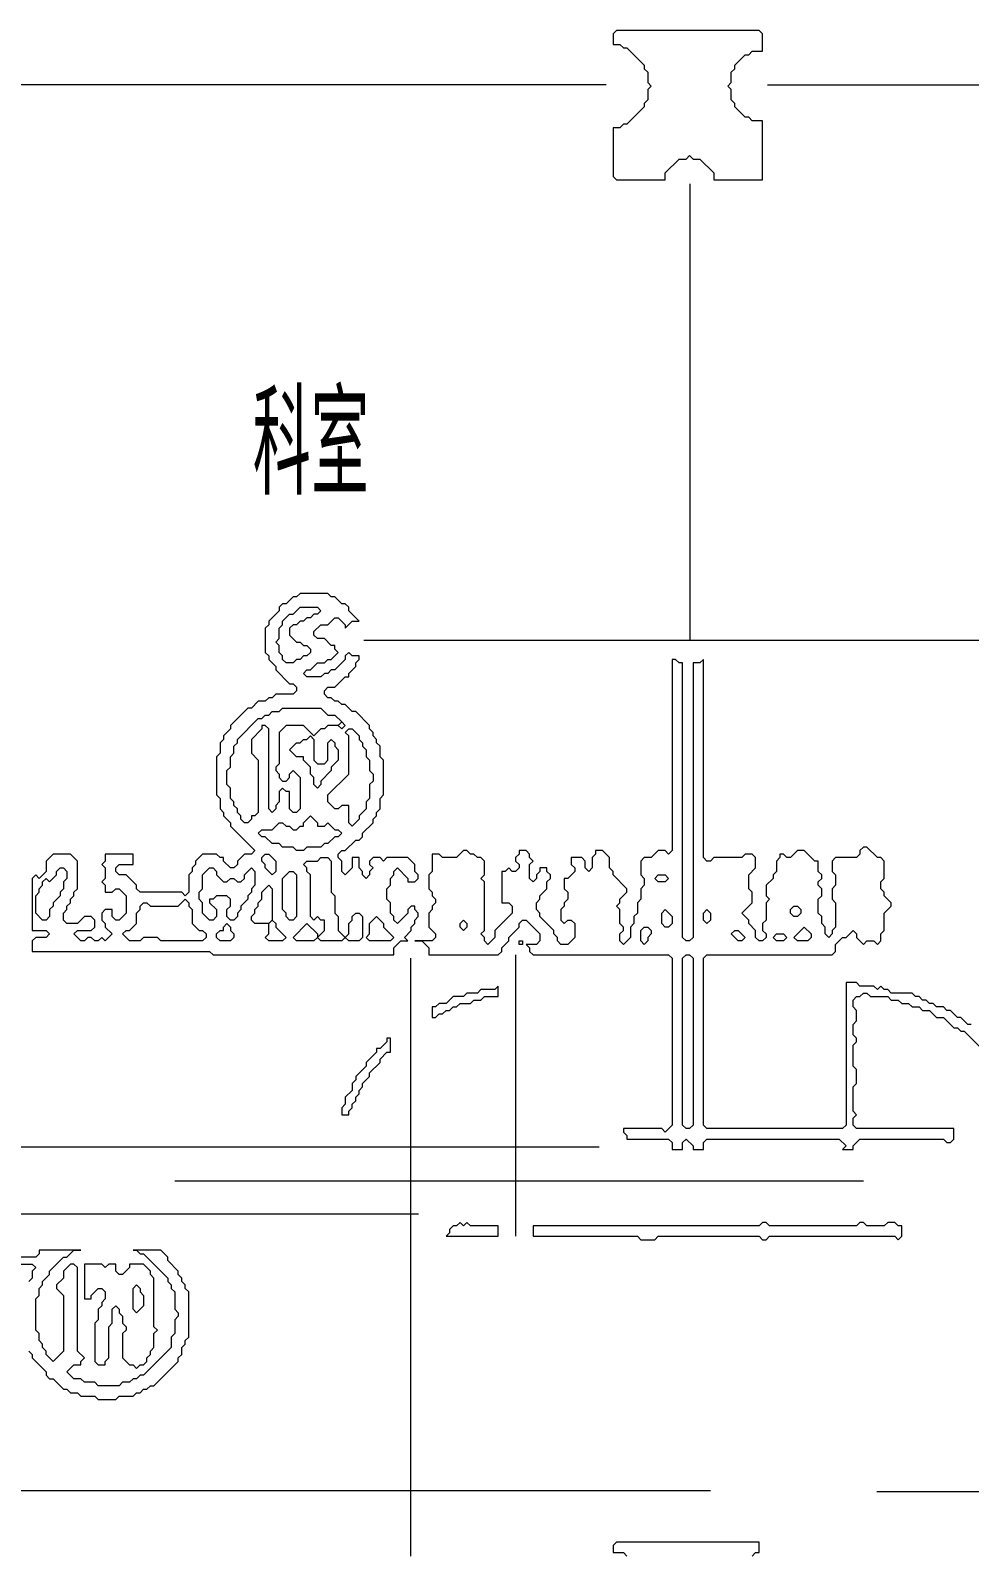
# Model space of a CAD drawing. Header units: millimetres. Extents: x 4 to 412, y 3 to 290.
# Drawn here: x 171.86 to 195.51, y 186.45 to 224.8 of the extents above; entities that cross this region are included whole.
import ezdxf

# ---------------------------------------------------------------- set-up
doc = ezdxf.new("R2010")
doc.units = ezdxf.units.MM
for name, color, linetype, lineweight in [('OCR_TEXT', 6, 'CONTINUOUS', 0), ('TRACE_CURVE', 6, 'CONTINUOUS', 0), ('TRACE_STRAIGHT', 5, 'CONTINUOUS', 0), ('TRACE_TEXT_SYMBOL', 6, 'CONTINUOUS', 0)]:
    doc.layers.add(name, color=color, linetype=linetype, lineweight=lineweight)
doc.styles.add('wqy-unicode', font='wqy-unicode')

msp = doc.modelspace()

# ---------------------------------------------------------------- linework, layer by layer
at = {"layer": 'TRACE_CURVE', "color": 6}
for points in [[(188.022, 208.952), (188.022, 204.136), (187.934, 204.048), (187.847, 204.136), (187.672, 204.136), (187.497, 203.961), (187.321, 203.961), (187.234, 203.873), (187.234, 203.523), (187.321, 203.435), (187.321, 203.26), (187.234, 203.172), (187.234, 202.91), (187.146, 202.822), (187.146, 202.559), (187.059, 202.472), (187.059, 202.297), (186.971, 202.209), (186.971, 201.946), (186.796, 201.771), (186.708, 201.859), (186.708, 202.034), (186.796, 202.122), (186.796, 202.209), (186.708, 202.297), (186.708, 202.647), (186.621, 202.735), (186.708, 202.822), (186.708, 202.91), (186.884, 203.085), (186.884, 203.172), (186.533, 203.523), (186.533, 203.61), (186.446, 203.698), (186.446, 203.961), (186.271, 204.136), (186.095, 204.136), (186.095, 204.048), (186.008, 203.961), (186.008, 203.698), (185.92, 203.61), (185.833, 203.698), (185.833, 203.873), (185.745, 203.961), (185.482, 203.961), (185.482, 203.785), (185.57, 203.698), (185.57, 203.61), (185.395, 203.435), (185.307, 203.435), (185.307, 203.172), (185.395, 203.085), (185.395, 202.91), (185.307, 202.822), (185.307, 202.735), (185.22, 202.647), (185.22, 202.384), (185.307, 202.297), (185.395, 202.384), (185.482, 202.384), (185.57, 202.297), (185.57, 201.946), (185.395, 201.771), (185.22, 201.771)], [(190.474, 202.91), (190.387, 202.822), (190.387, 202.384), (190.299, 202.297), (190.299, 202.122), (190.387, 202.034), (190.387, 201.946), (190.299, 201.859), (190.211, 201.859), (190.124, 201.946), (190.124, 202.122), (189.949, 202.297), (189.949, 202.384), (189.774, 202.559), (190.036, 202.822), (190.036, 203.085), (189.949, 203.172), (189.949, 203.523), (190.124, 203.698), (190.124, 203.961), (190.036, 204.048), (189.861, 204.048), (189.774, 203.961), (189.073, 203.961), (188.985, 203.873), (188.898, 203.873), (188.81, 203.961), (188.81, 208.952), (188.723, 208.865), (188.548, 208.865), (188.548, 201.946), (188.46, 201.859), (188.372, 201.859), (188.285, 201.946), (188.285, 208.865), (188.197, 208.865), (188.11, 208.952), (188.022, 208.952)], [(185.22, 201.771), (185.132, 201.859), (185.132, 201.946), (185.045, 202.034), (185.045, 202.122), (184.694, 202.472), (184.694, 202.559), (184.607, 202.647), (184.607, 202.822), (184.694, 202.91), (184.694, 202.997), (184.869, 203.172), (184.869, 203.348), (184.957, 203.435), (184.957, 203.523), (184.869, 203.61), (184.869, 203.698), (184.694, 203.698), (184.694, 203.61), (184.607, 203.523), (184.607, 203.435), (184.519, 203.348), (184.432, 203.435), (184.432, 203.785), (184.519, 203.873), (184.432, 203.961), (184.432, 204.048), (184.344, 204.136), (184.169, 204.136), (184.169, 204.048), (184.081, 203.961), (184.081, 203.873), (184.169, 203.785), (184.169, 203.698), (184.081, 203.61), (183.994, 203.61), (183.906, 203.698), (183.818, 203.61), (183.731, 203.61), (183.731, 202.822), (183.906, 202.822), (183.994, 202.735), (183.994, 202.559), (183.556, 202.122), (183.556, 201.946), (183.381, 201.771), (183.293, 201.859), (183.293, 201.946), (183.205, 202.034), (183.293, 202.122), (183.293, 203.348), (183.205, 203.435), (183.293, 203.523), (183.293, 203.873), (183.205, 203.961), (183.118, 203.961), (183.03, 204.048), (182.943, 204.048), (182.855, 204.136), (182.768, 204.136), (182.592, 203.961), (182.242, 203.961), (182.155, 204.048), (181.979, 204.048)], [(192.839, 201.771), (192.926, 201.859), (193.101, 201.859), (193.189, 201.771), (193.277, 201.859), (193.277, 202.034), (193.364, 202.122), (193.364, 202.559), (193.539, 202.735), (193.539, 202.822), (193.364, 202.997), (193.364, 203.085), (193.277, 203.172), (193.277, 203.348), (193.364, 203.435), (193.364, 203.873), (193.277, 203.961), (193.189, 203.961), (192.926, 204.223), (192.839, 204.223), (192.751, 204.136), (192.751, 204.048), (192.664, 203.961), (192.138, 203.961), (192.05, 203.873), (192.05, 203.61), (192.138, 203.523), (192.138, 203.26), (192.05, 203.172), (192.05, 202.91), (192.138, 202.822), (192.138, 202.209), (192.05, 202.122), (192.05, 202.034), (191.963, 201.946), (191.875, 202.034), (191.875, 202.209), (191.788, 202.297), (191.788, 202.472), (191.7, 202.559), (191.7, 202.91), (191.788, 202.997), (191.788, 203.172), (191.7, 203.26), (191.7, 203.348), (191.788, 203.435), (191.788, 203.523), (191.7, 203.61), (191.7, 203.873), (191.613, 203.873), (191.35, 204.136), (191.175, 204.136), (191, 203.961), (190.912, 203.961), (190.824, 204.048), (190.737, 204.048), (190.737, 203.961), (190.649, 203.873), (190.649, 203.61), (190.562, 203.523), (190.562, 203.435), (190.387, 203.26), (190.387, 202.997), (190.474, 202.91)], [(181.979, 204.048), (181.979, 203.61), (181.892, 203.523), (181.892, 203.172), (181.979, 203.085), (181.979, 202.997), (182.067, 202.91), (182.067, 202.822), (181.979, 202.735), (181.979, 202.647), (181.892, 202.559), (181.892, 202.209), (182.067, 202.034), (182.067, 201.946), (181.979, 201.859), (181.542, 201.859), (181.717, 201.859), (181.892, 201.684), (181.892, 201.509), (183.643, 201.509), (183.731, 201.596), (183.731, 201.684), (183.906, 201.859), (183.906, 201.946), (184.169, 202.209), (184.169, 202.297), (184.256, 202.384), (184.344, 202.384), (184.694, 202.034), (184.694, 201.859), (184.607, 201.771), (184.344, 201.771), (184.432, 201.684), (184.432, 201.596), (184.519, 201.509), (187.934, 201.509), (188.022, 201.421), (188.022, 197.217), (187.847, 197.042), (187.759, 197.13), (186.796, 197.13), (186.796, 197.042), (186.884, 196.955), (186.884, 196.867), (187.934, 196.867), (188.022, 196.779), (188.022, 196.604), (188.285, 196.604), (188.285, 196.779), (188.372, 196.867), (188.548, 196.692), (188.548, 196.604), (188.81, 196.604), (188.81, 196.779), (188.898, 196.867), (192.226, 196.867), (192.401, 196.692), (192.313, 196.604), (192.576, 196.604), (192.576, 196.692), (192.751, 196.867), (194.853, 196.867), (194.94, 196.779), (195.028, 196.779)], [(195.553, 199.757), (195.466, 199.757), (195.291, 199.932), (195.203, 199.932), (195.028, 200.107), (194.94, 200.107), (194.853, 200.195), (194.678, 200.195), (194.59, 200.282), (194.503, 200.282), (194.415, 200.37), (194.327, 200.37), (194.24, 200.458), (194.152, 200.458), (194.065, 200.545), (193.539, 200.545), (193.452, 200.633), (193.364, 200.633), (193.277, 200.72), (193.189, 200.633), (193.101, 200.72), (192.751, 200.72), (192.664, 200.808), (192.401, 200.808), (192.401, 197.217), (192.313, 197.13), (188.898, 197.13), (188.81, 197.217), (188.81, 201.421), (188.898, 201.509), (192.05, 201.509), (192.138, 201.596), (192.138, 201.771), (192.313, 201.946), (192.401, 201.946), (192.576, 202.122), (192.664, 202.034), (192.664, 201.946), (192.839, 201.771)], [(195.028, 196.779), (195.116, 196.867), (195.116, 197.13), (192.664, 197.13), (192.576, 197.217), (192.576, 197.393), (192.664, 197.48), (192.576, 197.568), (192.576, 198.181), (192.664, 198.268), (192.664, 198.619), (192.576, 198.706), (192.576, 199.232), (192.664, 199.319), (192.664, 199.407), (192.576, 199.494), (192.576, 199.757), (192.664, 199.845), (192.664, 200.107), (192.576, 200.195), (192.576, 200.37), (192.664, 200.458), (192.751, 200.458), (192.839, 200.545), (192.926, 200.545), (193.014, 200.458), (193.452, 200.458), (193.539, 200.37), (193.714, 200.37), (193.802, 200.282), (193.977, 200.282), (194.065, 200.195), (194.24, 200.195), (194.327, 200.107), (194.503, 200.107), (194.678, 199.932), (194.853, 199.932), (195.116, 199.669), (195.203, 199.669), (195.291, 199.582), (195.378, 199.582), (196.079, 198.881)]]:
    msp.add_lwpolyline(points, dxfattribs=at)
for points in [[(187.584, 203.435), (187.672, 203.523), (187.847, 203.523), (187.934, 203.435), (187.847, 203.348), (187.672, 203.348)], [(187.759, 202.559), (187.847, 202.647), (188.022, 202.472), (188.022, 202.297), (187.934, 202.209), (187.847, 202.209), (187.759, 202.297)], [(188.81, 202.559), (188.898, 202.647), (188.985, 202.559), (188.985, 202.384), (188.898, 202.297), (188.81, 202.384)], [(191, 202.647), (191.087, 202.735), (191.175, 202.735), (191.262, 202.647), (191.262, 202.559), (191.175, 202.472), (191.087, 202.472), (191, 202.559)], [(182.68, 202.297), (182.768, 202.384), (182.855, 202.297), (182.855, 202.209), (182.768, 202.122), (182.68, 202.209)], [(187.234, 202.122), (187.321, 202.209), (187.409, 202.209), (187.497, 202.122), (187.497, 202.034), (187.409, 201.946), (187.409, 201.859), (187.321, 201.771), (187.234, 201.859)], [(191.35, 202.209), (191.525, 202.034), (191.525, 201.946), (191.437, 201.859), (191.175, 201.859), (191.087, 201.946)], [(189.511, 202.034), (189.598, 202.122), (189.686, 202.122), (189.861, 201.946), (189.774, 201.859), (189.686, 201.859)], [(190.562, 201.946), (190.649, 202.034), (190.824, 202.034), (190.912, 201.946), (190.824, 201.859), (190.649, 201.859)], [(188.285, 201.421), (188.372, 201.509), (188.46, 201.509), (188.548, 201.421), (188.548, 197.217), (188.46, 197.13), (188.372, 197.13), (188.285, 197.217)]]:
    msp.add_lwpolyline(points, close=True, dxfattribs=at)
at = {"layer": 'TRACE_STRAIGHT', "color": 5}
for p, q in [((153.186, 223.44), (186.364, 223.44)), ((190.423, 223.435), (206.394, 223.435)), ((188.463, 220.939), (188.463, 209.439)), ((180.256, 209.439), (196.437, 209.439)), ((181.433, 201.421), (181.433, 186.358)), ((184.081, 201.509), (184.081, 194.415)), ((160.891, 196.67), (186.181, 196.67)), ((175.499, 195.816), (192.839, 195.816)), ((154.569, 194.984), (181.633, 194.984)), ((159.993, 188.012), (188.986, 188.012)), ((193.176, 187.982), (211.768, 187.982))]:
    msp.add_line(p, q, dxfattribs=at)
at = {"layer": 'TRACE_TEXT_SYMBOL', "color": 6}
for points in [[(186.621, 224.803), (186.533, 224.716), (186.533, 224.453), (186.708, 224.453), (186.796, 224.365), (186.884, 224.365), (187.321, 223.928), (187.321, 223.84), (187.409, 223.752), (187.409, 223.49), (187.497, 223.402), (187.409, 223.315), (187.409, 223.052), (187.321, 222.964), (187.321, 222.877), (186.884, 222.439), (186.796, 222.439), (186.708, 222.351), (186.533, 222.351), (186.533, 221.125), (186.621, 221.038), (187.847, 221.038), (187.847, 221.213), (188.197, 221.563), (188.372, 221.563), (188.46, 221.651), (188.548, 221.563), (188.723, 221.563), (189.073, 221.213), (189.073, 221.038), (190.299, 221.038), (190.299, 222.526), (190.036, 222.526), (189.949, 222.614), (189.861, 222.614), (189.598, 222.877), (189.598, 222.964), (189.511, 223.052), (189.511, 223.315), (189.423, 223.402), (189.511, 223.49), (189.511, 223.752), (189.598, 223.84), (189.598, 223.928), (189.861, 224.19), (189.949, 224.19), (190.036, 224.278), (190.299, 224.278), (190.299, 224.716), (190.211, 224.803)], [(178.652, 210.266), (179.089, 210.266), (179.177, 210.178), (179.089, 210.091), (179.002, 210.091), (178.914, 210.003), (178.827, 210.003), (178.739, 209.916), (178.652, 209.916), (178.564, 209.828), (178.476, 209.828), (178.389, 209.74), (178.389, 209.565), (178.564, 209.39), (178.652, 209.39), (178.739, 209.303), (178.827, 209.303), (178.914, 209.215), (178.914, 209.127), (178.827, 209.04), (178.739, 209.04), (178.652, 208.952), (178.564, 208.952), (178.476, 208.865), (178.301, 208.865), (178.214, 208.952), (178.214, 209.04), (178.126, 209.127), (178.126, 209.303), (178.039, 209.39), (178.126, 209.478), (178.126, 209.74), (178.214, 209.828), (178.214, 209.916), (178.389, 210.091), (178.476, 210.091)], [(179.79, 207.113), (179.878, 207.201), (179.965, 207.201), (180.14, 207.026), (180.14, 206.938), (180.228, 206.851), (180.228, 206.763), (180.316, 206.675), (180.316, 206.5), (180.403, 206.413), (180.403, 206.15), (180.491, 206.062), (180.491, 205.887), (180.403, 205.8), (180.403, 205.449), (180.316, 205.362), (180.316, 205.187), (180.14, 205.011), (180.14, 204.924), (179.965, 204.749), (179.878, 204.836), (179.878, 205.274), (179.703, 205.274), (179.615, 205.187), (179.527, 205.187), (179.352, 205.362), (179.352, 205.537), (179.878, 206.062), (179.878, 207.026)], [(179.615, 207.288), (179.703, 207.376), (179.79, 207.288), (179.703, 207.201)], [(178.827, 206.938), (178.914, 207.026), (179.002, 206.938), (179.002, 206.413), (179.089, 206.325), (179.265, 206.325), (179.352, 206.413), (179.352, 206.851), (179.44, 206.938), (179.527, 206.851), (179.527, 206.763), (179.615, 206.675), (179.615, 206.413), (179.44, 206.238), (179.44, 206.15), (179.177, 205.887), (179.177, 205.8), (179.089, 205.712), (179.002, 205.8), (179.002, 205.975), (178.914, 206.062), (178.914, 206.238), (178.739, 206.413), (178.739, 206.5), (178.564, 206.5), (178.389, 206.675), (178.564, 206.851), (178.652, 206.851), (178.739, 206.938)], [(178.914, 205.011), (179.089, 204.836), (179.089, 204.749), (179.265, 204.749), (179.352, 204.836), (179.527, 204.661), (179.615, 204.661), (179.703, 204.574), (179.615, 204.486), (179.527, 204.486), (179.352, 204.311), (179.265, 204.311), (179.177, 204.223), (178.827, 204.223), (178.739, 204.136), (178.564, 204.136), (178.476, 204.223), (178.214, 204.223), (178.126, 204.311), (177.951, 204.311), (177.776, 204.486), (177.688, 204.486), (177.601, 204.574), (177.688, 204.661), (177.951, 204.661), (178.126, 204.836), (178.214, 204.836), (178.301, 204.749), (178.389, 204.749), (178.476, 204.661), (178.564, 204.661), (178.652, 204.749), (178.739, 204.749), (178.739, 204.836)], [(172.521, 203.61), (172.609, 203.698), (172.697, 203.698), (172.784, 203.61), (172.784, 203.435), (172.697, 203.348), (172.697, 203.172), (172.609, 203.085), (172.609, 202.997), (172.434, 202.822), (172.434, 202.735), (172.346, 202.647), (172.346, 202.472), (172.259, 202.384), (172.171, 202.384), (171.996, 202.559), (171.996, 202.997), (172.084, 203.085), (172.084, 203.172), (172.171, 203.26), (172.171, 203.348), (172.259, 203.435), (172.346, 203.348), (172.521, 203.523)], [(176.375, 203.698), (176.462, 203.698), (176.55, 203.61), (176.55, 203.523), (176.725, 203.348), (176.813, 203.348), (176.9, 203.435), (176.988, 203.435), (177.075, 203.348), (177.163, 203.348), (177.25, 203.435), (177.25, 203.523), (177.426, 203.698), (177.513, 203.61), (177.513, 203.26), (177.426, 203.172), (177.426, 203.085), (177.338, 202.997), (177.338, 202.91), (177.163, 202.735), (177.163, 202.647), (177.075, 202.559), (177.075, 202.472), (176.988, 202.384), (176.9, 202.384), (176.813, 202.472), (176.813, 202.647), (176.9, 202.735), (176.9, 202.91), (176.813, 202.997), (176.55, 202.997), (176.462, 202.91), (176.375, 202.91), (176.375, 202.822), (176.55, 202.647), (176.55, 202.472), (176.462, 202.384), (176.375, 202.384), (176.2, 202.559), (176.2, 202.822), (176.112, 202.91), (176.112, 203.085), (176.2, 203.172), (176.2, 203.523)], [(177.688, 203.961), (177.776, 204.048), (177.863, 204.048), (178.039, 203.873), (178.039, 203.61), (177.951, 203.523), (177.776, 203.698), (177.776, 203.785), (177.688, 203.873)], [(179.089, 203.873), (179.177, 203.961), (179.352, 203.961), (179.44, 203.873), (179.44, 203.085), (179.527, 202.997), (179.527, 202.559), (179.615, 202.472), (179.615, 202.122), (179.79, 201.946), (179.703, 201.859), (179.177, 201.859), (179.089, 201.946), (179.265, 202.122), (179.265, 202.384), (179.177, 202.384), (179.089, 202.472), (179.002, 202.384), (178.914, 202.472), (178.914, 203.523), (178.827, 203.61), (178.827, 203.698), (178.739, 203.785), (178.827, 203.873)], [(178.389, 203.61), (178.476, 203.61), (178.564, 203.523), (178.564, 202.472), (178.476, 202.384), (178.389, 202.384), (178.301, 202.472), (178.301, 202.559), (178.214, 202.647), (178.214, 203.435)], [(177.863, 203.26), (177.951, 203.172), (177.951, 202.384), (177.863, 202.297), (177.513, 202.297), (177.426, 202.384), (177.426, 202.472), (177.513, 202.559), (177.513, 202.647), (177.601, 202.735), (177.601, 202.822), (177.688, 202.91), (177.688, 203.085)], [(175.762, 202.91), (175.849, 202.822), (175.849, 202.735), (175.937, 202.647), (175.937, 202.297), (176.112, 202.122), (176.2, 202.122), (176.287, 202.034), (176.287, 201.946), (176.2, 201.859), (175.149, 201.859), (175.061, 201.946), (174.711, 201.946), (174.623, 201.859), (174.36, 201.859), (174.185, 202.034), (174.273, 202.122), (174.36, 202.122), (174.536, 202.297), (174.536, 202.559), (174.623, 202.647), (174.623, 202.735), (174.711, 202.822), (174.798, 202.822), (174.886, 202.735), (175.587, 202.735)], [(179.965, 202.472), (180.053, 202.559), (180.14, 202.559), (180.228, 202.472), (180.228, 201.946), (180.14, 201.859), (179.878, 201.859), (179.79, 201.946), (179.878, 202.034), (179.878, 202.297), (179.965, 202.384)], [(176.725, 202.209), (176.813, 202.297), (176.9, 202.209), (176.9, 202.122), (176.988, 202.034), (176.988, 201.946), (176.9, 201.859), (176.637, 201.859), (176.55, 201.946), (176.55, 202.034), (176.637, 202.122), (176.725, 202.122)], [(177.863, 202.297), (177.951, 202.384), (178.039, 202.297), (178.039, 202.209), (178.301, 201.946), (178.214, 201.859), (177.863, 201.859), (177.776, 201.946), (177.863, 202.034)], [(178.827, 202.297), (179.089, 202.034), (179.089, 201.946), (179.002, 201.859), (178.564, 201.859), (178.476, 201.946)], [(180.578, 202.472), (180.753, 202.297), (180.753, 202.209), (181.016, 201.946), (180.929, 201.859), (180.403, 201.859), (180.316, 201.946), (180.403, 202.034), (180.403, 202.297)], [(184.169, 201.859), (184.256, 201.859), (184.256, 201.771), (184.169, 201.771)], [(183.643, 200.72), (183.556, 200.633), (183.205, 200.633), (183.118, 200.545), (182.855, 200.545), (182.768, 200.458), (182.505, 200.458), (182.33, 200.282), (182.155, 200.282), (182.067, 200.195), (181.979, 200.195), (181.979, 199.932), (182.067, 199.932), (182.155, 200.02), (182.242, 200.02), (182.33, 200.107), (182.417, 200.107), (182.505, 200.195), (182.592, 200.195), (182.68, 200.282), (182.943, 200.282), (183.03, 200.37), (183.205, 200.37), (183.293, 200.458), (183.643, 200.458)], [(180.841, 199.407), (180.841, 199.319), (180.666, 199.144), (180.578, 199.144), (180.578, 199.056), (180.316, 198.794), (180.316, 198.706), (180.053, 198.443), (180.053, 198.356), (179.965, 198.268), (179.965, 198.093), (179.79, 197.918), (179.79, 197.743), (179.703, 197.655), (179.703, 197.48), (179.878, 197.48), (179.878, 197.568), (179.965, 197.655), (179.965, 197.743), (180.053, 197.83), (180.053, 197.918), (180.14, 198.006), (180.14, 198.093), (180.228, 198.181), (180.228, 198.268), (180.403, 198.443), (180.403, 198.531), (180.666, 198.794), (180.666, 198.881), (180.841, 199.056), (180.929, 199.056), (180.929, 199.407)], [(182.68, 194.765), (182.592, 194.678), (182.505, 194.678), (182.417, 194.59), (182.417, 194.503), (182.33, 194.415), (183.643, 194.415), (183.643, 194.678), (182.943, 194.678), (182.855, 194.765), (182.768, 194.678)], [(190.299, 194.765), (190.211, 194.678), (184.519, 194.678), (184.519, 194.415), (187.146, 194.415), (187.234, 194.327), (187.584, 194.327), (187.672, 194.415), (190.211, 194.415), (190.299, 194.327), (190.387, 194.327), (190.474, 194.415), (193.627, 194.415), (193.714, 194.327), (193.802, 194.415), (193.802, 194.678), (193.714, 194.678), (193.627, 194.765), (193.452, 194.765), (193.364, 194.678), (192.926, 194.678), (192.839, 194.765), (192.751, 194.765), (192.664, 194.678), (190.474, 194.678), (190.387, 194.765)], [(173.222, 193.714), (173.222, 192.839), (173.397, 192.839), (173.397, 192.926), (173.572, 193.101), (173.66, 193.101), (173.747, 193.014), (173.747, 192.839), (173.66, 192.751), (173.66, 192.664), (173.572, 192.576), (173.572, 192.313), (173.485, 192.226), (173.485, 191.262), (173.572, 191.175), (173.747, 191.175), (173.747, 191.262), (173.835, 191.35), (173.835, 192.138), (173.923, 192.226), (173.923, 192.576), (174.01, 192.664), (174.098, 192.576), (174.098, 192.488), (174.185, 192.401), (174.185, 192.226), (174.273, 192.138), (174.273, 192.05), (174.185, 191.963), (174.185, 191.35), (174.36, 191.175), (174.448, 191.175), (174.536, 191.087), (174.623, 191.175), (174.711, 191.175), (174.798, 191.262), (174.798, 191.35), (174.886, 191.437), (174.886, 191.525), (174.973, 191.613), (174.973, 191.963), (175.061, 192.05), (174.973, 192.138), (174.973, 193.364), (174.886, 193.452), (174.886, 193.539), (174.711, 193.714), (174.36, 193.714), (174.36, 193.627), (174.185, 193.452), (174.098, 193.452), (174.01, 193.539), (174.01, 193.714), (173.835, 193.714), (173.747, 193.627), (173.66, 193.714)], [(174.448, 193.101), (174.536, 193.189), (174.623, 193.101), (174.623, 193.014), (174.711, 192.926), (174.711, 192.664), (174.536, 192.488), (174.448, 192.576)]]:
    msp.add_lwpolyline(points, close=True, dxfattribs=at)
for points in [[(178.652, 210.616), (178.564, 210.529), (178.476, 210.529), (178.301, 210.354), (178.214, 210.354), (178.126, 210.266), (178.126, 210.178), (177.863, 209.916), (177.863, 209.828), (177.776, 209.74), (177.776, 209.127), (177.863, 209.04), (177.863, 208.952), (178.039, 208.777), (178.039, 208.69), (178.389, 208.339), (178.476, 208.339), (178.564, 208.252), (178.564, 208.164), (178.476, 208.077), (178.039, 208.077), (177.951, 207.989), (177.863, 207.989), (177.776, 207.901), (177.601, 207.901), (177.426, 207.726), (177.338, 207.726), (176.9, 207.288), (176.9, 207.201), (176.725, 207.026), (176.725, 206.938), (176.637, 206.851), (176.637, 206.588), (176.55, 206.5), (176.55, 205.537), (176.637, 205.449), (176.637, 205.187), (176.725, 205.099), (176.725, 205.011), (176.9, 204.836), (176.9, 204.749), (177.513, 204.136), (177.426, 204.048), (177.25, 204.048), (177.075, 203.873), (177.075, 203.785), (176.988, 203.698), (176.9, 203.698), (176.725, 203.873), (176.725, 203.961), (176.637, 203.961), (176.55, 204.048), (176.2, 204.048), (176.024, 203.873), (176.024, 203.785), (175.937, 203.698), (175.937, 203.61), (175.849, 203.523), (175.849, 203.085), (175.762, 202.997), (175.674, 203.085), (174.623, 203.085), (174.536, 203.172), (174.536, 203.26)], [(179.615, 209.127), (179.527, 209.215), (179.527, 209.303), (179.44, 209.303), (179.265, 209.478), (179.089, 209.478), (179.002, 209.565), (179.002, 209.653), (179.177, 209.828), (179.352, 209.828), (179.527, 210.003), (179.615, 210.003), (179.79, 209.828), (179.79, 209.74), (179.965, 209.916), (180.14, 209.916), (179.878, 210.178), (179.878, 210.266), (179.79, 210.354), (179.703, 210.354), (179.527, 210.529), (179.44, 210.529), (179.352, 210.616), (178.652, 210.616)], [(179.79, 203.523), (179.703, 203.61), (179.703, 203.873), (179.615, 203.961), (179.615, 204.048), (179.703, 204.136), (179.79, 204.136), (180.053, 204.398), (180.14, 204.398), (180.228, 204.486), (180.228, 204.574), (180.491, 204.836), (180.491, 204.924), (180.578, 205.011), (180.578, 205.099), (180.666, 205.187), (180.666, 205.449), (180.753, 205.537), (180.753, 206.413), (180.666, 206.5), (180.666, 206.763), (180.578, 206.851), (180.578, 206.938), (180.491, 207.026), (180.491, 207.113), (180.403, 207.201), (180.403, 207.288), (180.053, 207.639), (179.965, 207.639), (179.79, 207.814), (179.703, 207.814), (179.615, 207.901), (179.527, 207.901), (179.44, 207.989), (179.352, 207.989), (179.265, 208.077), (179.265, 208.164), (179.352, 208.252), (179.527, 208.252), (179.79, 208.514), (179.878, 208.514), (179.878, 208.602), (180.053, 208.777), (180.053, 208.865), (180.14, 208.952), (180.14, 209.04), (179.965, 209.04), (179.878, 209.127), (179.79, 209.04), (179.79, 208.952), (179.527, 208.69), (179.44, 208.69), (179.352, 208.602), (179.265, 208.602), (179.177, 208.514), (178.827, 208.514), (178.739, 208.602), (178.827, 208.69), (178.914, 208.69), (179.089, 208.865), (179.265, 208.865), (179.352, 208.952), (179.44, 208.952), (179.615, 209.127)], [(178.126, 207.639), (178.214, 207.726), (179.177, 207.726), (179.352, 207.551), (179.527, 207.551), (179.703, 207.376), (179.615, 207.288), (179.352, 207.288), (179.265, 207.201), (179.177, 207.201), (179.002, 207.026), (178.739, 207.288), (178.301, 207.288), (178.126, 207.113), (178.126, 206.325), (178.039, 206.238), (178.039, 206.15), (178.126, 206.062), (178.126, 205.975), (178.214, 205.887), (178.301, 205.887), (178.389, 205.975), (178.389, 206.062), (178.476, 206.15), (178.652, 205.975), (178.652, 205.187), (178.564, 205.099), (178.476, 205.099), (178.389, 205.187), (178.389, 205.624), (178.301, 205.624), (178.214, 205.712), (178.126, 205.624), (178.126, 205.362), (178.039, 205.274), (178.039, 205.187), (177.951, 205.099), (177.863, 205.187), (177.863, 207.201), (177.776, 207.288), (177.688, 207.288), (177.688, 207.201), (177.426, 206.938), (177.426, 206.588), (177.601, 206.413), (177.601, 205.099), (177.513, 205.011), (177.426, 205.011), (177.426, 204.924), (177.338, 204.836), (177.25, 204.836), (177.163, 204.924), (177.163, 205.011), (177.075, 205.099), (177.075, 205.187), (176.988, 205.274), (176.988, 205.362), (176.9, 205.449), (176.9, 205.712), (176.813, 205.8), (176.813, 206.15), (176.9, 206.238), (176.9, 206.5), (176.988, 206.588)], [(176.988, 206.588), (176.988, 206.763), (177.075, 206.851), (177.075, 206.938), (177.601, 207.464), (177.688, 207.464), (177.776, 207.551), (177.863, 207.551), (177.951, 207.639), (178.126, 207.639)], [(171.996, 203.523), (171.908, 203.435), (171.908, 202.122), (172.259, 202.122), (172.346, 202.034), (172.259, 201.946), (171.996, 201.946), (171.908, 201.859), (171.908, 201.596), (176.375, 201.596), (176.462, 201.509), (181.016, 201.509), (181.016, 201.684), (181.191, 201.859), (181.366, 201.859), (181.279, 201.946), (181.454, 202.122), (181.454, 202.209), (181.542, 202.297), (181.542, 202.384), (181.629, 202.472), (181.629, 202.559), (181.542, 202.647), (181.542, 202.735), (181.454, 202.735), (181.366, 202.647), (181.366, 202.559), (181.104, 202.297), (181.016, 202.384), (181.016, 202.472), (180.929, 202.559), (180.929, 202.822), (180.841, 202.91), (180.841, 203.172), (180.929, 203.26), (180.929, 203.435), (181.016, 203.523), (181.016, 203.61), (181.104, 203.698), (181.366, 203.435), (181.366, 203.348), (181.542, 203.348), (181.629, 203.435), (181.629, 203.523), (181.542, 203.61), (181.542, 203.785), (181.366, 203.961), (180.841, 203.961), (180.753, 203.873), (180.666, 203.961), (180.491, 203.961), (180.403, 203.873), (180.403, 203.785), (180.491, 203.698), (180.403, 203.61), (180.403, 203.523), (180.316, 203.435), (180.228, 203.523), (180.228, 203.61), (180.14, 203.698), (180.14, 203.961), (179.965, 203.961), (179.965, 203.698), (179.79, 203.523)], [(174.536, 203.26), (174.273, 203.523), (174.098, 203.523), (174.01, 203.61), (174.01, 203.698), (174.098, 203.785), (174.448, 203.785), (174.448, 204.048), (173.747, 204.048), (173.747, 203.873), (173.66, 203.785), (173.747, 203.698), (173.747, 203.435), (173.66, 203.348), (173.747, 203.26), (173.747, 203.085), (173.923, 203.085), (174.01, 203.172), (174.098, 203.172), (174.273, 202.997), (174.273, 202.559), (174.098, 202.384), (174.01, 202.384), (173.923, 202.472), (173.923, 202.647), (173.747, 202.647), (173.66, 202.559), (173.66, 202.384), (173.747, 202.297), (173.747, 202.209), (173.923, 202.034), (173.747, 201.859), (173.66, 201.946), (173.572, 201.859), (173.485, 201.859), (173.397, 201.946), (173.31, 201.946), (173.222, 201.859), (173.134, 201.859), (172.959, 202.034), (173.047, 202.122), (173.397, 202.122), (173.485, 202.209), (173.485, 202.384), (173.397, 202.472), (173.222, 202.472), (173.047, 202.297), (172.784, 202.297), (172.697, 202.384), (172.697, 202.559), (172.784, 202.647), (172.784, 202.735), (172.872, 202.822), (172.872, 202.91), (172.959, 202.997), (172.959, 203.085), (173.047, 203.172), (173.047, 203.873), (172.872, 204.048), (172.434, 204.048), (172.259, 203.873), (172.259, 203.61), (172.084, 203.435), (171.996, 203.523)], [(172.171, 193.277), (172.346, 193.452), (172.346, 193.539), (172.697, 193.89), (172.784, 193.89), (172.959, 194.065), (173.134, 194.065), (172.084, 194.065), (172.084, 193.977), (171.996, 193.89), (170.77, 193.89), (170.682, 193.977), (170.682, 194.065), (170.507, 194.065), (170.42, 193.977), (170.42, 193.89), (170.332, 193.802), (169.631, 193.802), (169.544, 193.89), (169.456, 193.802), (169.106, 193.802), (168.931, 193.977), (168.931, 194.065), (168.756, 194.065)], [(168.843, 193.714), (171.908, 193.714), (171.996, 193.627), (171.908, 193.539), (171.908, 193.364), (171.821, 193.277)], [(175.762, 193.189), (175.674, 193.277), (175.674, 193.364), (175.587, 193.452), (175.587, 193.539), (175.324, 193.802), (175.324, 193.89), (175.149, 194.065), (174.448, 194.065), (174.536, 194.065), (174.623, 193.977), (174.711, 193.977), (175.324, 193.364), (175.324, 193.277), (175.411, 193.189), (175.411, 193.101), (175.499, 193.014), (175.499, 192.576), (175.587, 192.488), (175.587, 192.401), (175.499, 192.313), (175.499, 191.963), (175.411, 191.875), (175.411, 191.613), (174.711, 190.912), (174.623, 190.912), (174.536, 190.824), (174.448, 190.824), (174.36, 190.737), (174.185, 190.737), (174.098, 190.649), (173.572, 190.649), (173.485, 190.737), (173.222, 190.737), (173.134, 190.824), (172.959, 190.824), (172.784, 191), (172.959, 191.175), (173.134, 191.175), (173.134, 191.262), (173.222, 191.35), (173.047, 191.525), (173.047, 193.627), (172.959, 193.714), (172.872, 193.714), (172.697, 193.539), (172.697, 193.364), (172.521, 193.189), (172.521, 193.101), (172.697, 192.926), (172.697, 191.525), (172.434, 191.262), (172.259, 191.437), (172.259, 191.525), (172.171, 191.613), (172.171, 191.7), (172.084, 191.788), (172.084, 191.963), (171.996, 192.05), (171.996, 192.839), (172.084, 192.926), (172.084, 193.101), (172.171, 193.189), (172.171, 193.277)], [(171.821, 191.525), (171.908, 191.437), (171.908, 191.35), (172.259, 191), (172.259, 190.912), (172.346, 190.824), (172.434, 190.824), (172.697, 190.562), (172.784, 190.562), (172.872, 190.474), (173.047, 190.474), (173.134, 190.387), (173.485, 190.387), (173.572, 190.299), (174.01, 190.299), (174.098, 190.387), (174.448, 190.387), (174.536, 190.474), (174.623, 190.474), (174.711, 190.562), (174.798, 190.562), (174.886, 190.649), (174.973, 190.649), (175.587, 191.262), (175.587, 191.35), (175.674, 191.437), (175.674, 191.613), (175.762, 191.7), (175.762, 191.788), (175.849, 191.875), (175.849, 193.014), (175.762, 193.101), (175.762, 193.189)], [(190.036, 186.358), (190.124, 186.446), (190.211, 186.446), (190.211, 186.708), (186.621, 186.708), (186.533, 186.621), (186.533, 186.446), (186.796, 186.446), (186.884, 186.358)]]:
    msp.add_lwpolyline(points, dxfattribs=at)

# ---------------------------------------------------------------- texts
at = {"layer": 'OCR_TEXT', "color": 6, "style": 'wqy-unicode', "width": 0.475913}
msp.add_text('科室', height=2.2542, dxfattribs=at).set_placement((177.461, 213.346))

doc.saveas('drawing.dxf')
